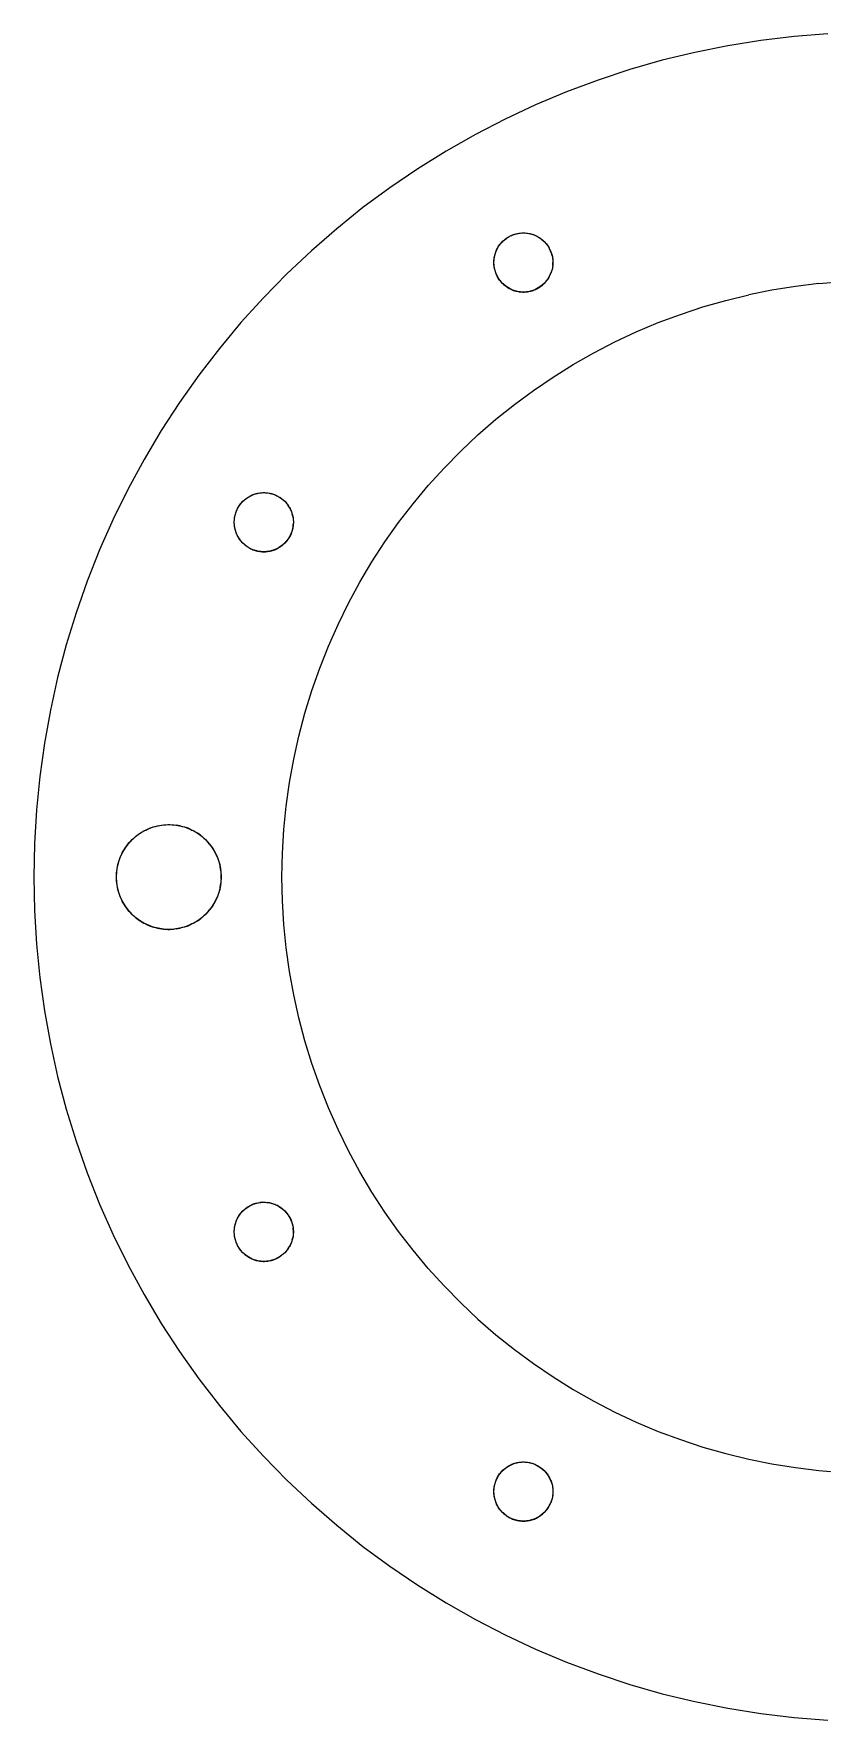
# Model space of a CAD drawing. Header units: millimetres. Extents: x -65 to 200, y -225 to 50.
# Drawn here: x -50 to -3.3, y -49.9 to 49.9 of the extents above; entities that cross this region are included whole.
import ezdxf

# ---------------------------------------------------------------- set-up
doc = ezdxf.new("R2010")
doc.units = ezdxf.units.MM
doc.layers.add('TOP_XY', color=7, linetype='Continuous')

msp = doc.modelspace()

# ---------------------------------------------------------------- linework, layer by layer
for centre, radius in [((-21, 36.373), 1.75), ((-36.373, 21), 1.75), ((-42, 0), 3.1), ((-36.373, -21), 1.75), ((-21, -36.373), 1.75)]:
    msp.add_circle(centre, radius)
at = {"layer": 'TOP_XY'}
for p, q in [((-2.981, 49.911), (-4.963, 49.753)), ((-8.9, 49.202), (-10.849, 48.809)), ((-6.937, 49.516), (-8.9, 49.202)), ((-4.963, 49.753), (-6.937, 49.516)), ((-12.781, 48.339), (-14.693, 47.793)), ((-10.849, 48.809), (-12.781, 48.339)), ((-16.581, 47.171), (-18.443, 46.474)), ((-14.693, 47.793), (-16.581, 47.171)), ((-18.443, 46.474), (-20.276, 45.704)), ((-20.276, 45.704), (-22.077, 44.862)), ((-23.843, 43.949), (-25.572, 42.966)), ((-22.077, 44.862), (-23.843, 43.949)), ((-25.572, 42.966), (-27.26, 41.915)), ((-27.26, 41.915), (-28.905, 40.799)), ((-28.905, 40.799), (-30.504, 39.617)), ((-30.504, 39.617), (-32.055, 38.373)), ((-32.055, 38.373), (-33.555, 37.068)), ((-21.835, 37.911), (-21.773, 37.943)), ((-21.773, 37.943), (-21.71, 37.973)), ((-21.71, 37.973), (-21.646, 38)), ((-21.646, 38), (-21.58, 38.024)), ((-21.58, 38.024), (-21.514, 38.046)), ((-21.514, 38.046), (-21.447, 38.065)), ((-21.447, 38.065), (-21.38, 38.081)), ((-21.38, 38.081), (-21.311, 38.095)), ((-21.311, 38.095), (-21.243, 38.106)), ((-21.243, 38.106), (-21.174, 38.114)), ((-21.174, 38.114), (-21.104, 38.12)), ((-21.104, 38.12), (-21.035, 38.123)), ((-21.035, 38.123), (-20.965, 38.123)), ((-20.965, 38.123), (-20.896, 38.12)), ((-20.896, 38.12), (-20.826, 38.114)), ((-20.826, 38.114), (-20.757, 38.106)), ((-20.757, 38.106), (-20.689, 38.095)), ((-20.689, 38.095), (-20.62, 38.081)), ((-20.62, 38.081), (-20.553, 38.065)), ((-20.553, 38.065), (-20.486, 38.046)), ((-20.486, 38.046), (-20.42, 38.024)), ((-20.42, 38.024), (-20.354, 38)), ((-20.354, 38), (-20.29, 37.973)), ((-20.29, 37.973), (-20.227, 37.943)), ((-20.227, 37.943), (-20.165, 37.911)), ((-33.555, 37.068), (-35.002, 35.705)), ((-22.662, 36.92), (-22.639, 36.986)), ((-22.639, 36.986), (-22.613, 37.051)), ((-22.613, 37.051), (-22.585, 37.114)), ((-22.585, 37.114), (-22.554, 37.177)), ((-22.554, 37.177), (-22.521, 37.238)), ((-22.521, 37.238), (-22.486, 37.298)), ((-22.486, 37.298), (-22.448, 37.356)), ((-22.448, 37.356), (-22.408, 37.413)), ((-22.408, 37.413), (-22.365, 37.468)), ((-22.365, 37.468), (-22.32, 37.521)), ((-22.32, 37.521), (-22.274, 37.573)), ((-22.274, 37.573), (-22.225, 37.623)), ((-22.225, 37.623), (-22.174, 37.67)), ((-22.174, 37.67), (-22.122, 37.716)), ((-22.122, 37.716), (-22.068, 37.76)), ((-22.068, 37.76), (-22.012, 37.801)), ((-22.012, 37.801), (-21.954, 37.84)), ((-21.954, 37.84), (-21.895, 37.877)), ((-21.895, 37.877), (-21.835, 37.911)), ((-20.165, 37.911), (-20.105, 37.877)), ((-20.105, 37.877), (-20.046, 37.84)), ((-20.046, 37.84), (-19.988, 37.801)), ((-19.988, 37.801), (-19.932, 37.76)), ((-19.932, 37.76), (-19.878, 37.716)), ((-19.878, 37.716), (-19.826, 37.67)), ((-19.826, 37.67), (-19.775, 37.623)), ((-19.775, 37.623), (-19.726, 37.573)), ((-19.726, 37.573), (-19.68, 37.521)), ((-19.68, 37.521), (-19.635, 37.468)), ((-19.635, 37.468), (-19.592, 37.413)), ((-19.592, 37.413), (-19.552, 37.356)), ((-19.552, 37.356), (-19.514, 37.298)), ((-19.514, 37.298), (-19.479, 37.238)), ((-19.446, 37.177), (-19.479, 37.238)), ((-19.415, 37.114), (-19.446, 37.177)), ((-19.387, 37.051), (-19.415, 37.114)), ((-19.361, 36.986), (-19.387, 37.051)), ((-19.338, 36.92), (-19.361, 36.986)), ((-22.75, 36.373), (-22.749, 36.443)), ((-22.749, 36.303), (-22.75, 36.373)), ((-22.749, 36.443), (-22.744, 36.512)), ((-22.744, 36.234), (-22.749, 36.303)), ((-22.744, 36.512), (-22.738, 36.581)), ((-22.738, 36.165), (-22.744, 36.234)), ((-22.738, 36.581), (-22.728, 36.65)), ((-22.728, 36.096), (-22.738, 36.165)), ((-22.728, 36.65), (-22.716, 36.719)), ((-22.716, 36.027), (-22.728, 36.096)), ((-22.716, 36.719), (-22.7, 36.787)), ((-22.7, 35.959), (-22.716, 36.027)), ((-22.7, 36.787), (-22.683, 36.854)), ((-22.683, 35.892), (-22.7, 35.959)), ((-22.683, 36.854), (-22.662, 36.92)), ((-19.338, 36.92), (-19.317, 36.854)), ((-19.3, 36.787), (-19.317, 36.854)), ((-19.3, 35.959), (-19.317, 35.892)), ((-19.284, 36.719), (-19.3, 36.787)), ((-19.284, 36.027), (-19.3, 35.959)), ((-19.284, 36.719), (-19.272, 36.65)), ((-19.272, 36.096), (-19.284, 36.027)), ((-19.272, 36.65), (-19.262, 36.581)), ((-19.262, 36.165), (-19.272, 36.096)), ((-19.262, 36.581), (-19.256, 36.512)), ((-19.256, 36.234), (-19.262, 36.165)), ((-19.256, 36.512), (-19.251, 36.443)), ((-19.256, 36.234), (-19.251, 36.303)), ((-19.251, 36.443), (-19.25, 36.373)), ((-19.251, 36.303), (-19.25, 36.373)), ((-35.002, 35.705), (-36.394, 34.285)), ((-22.662, 35.826), (-22.683, 35.892)), ((-22.639, 35.76), (-22.662, 35.826)), ((-22.613, 35.695), (-22.639, 35.76)), ((-22.585, 35.632), (-22.613, 35.695)), ((-22.554, 35.569), (-22.585, 35.632)), ((-22.521, 35.508), (-22.554, 35.569)), ((-22.486, 35.448), (-22.521, 35.508)), ((-22.448, 35.39), (-22.486, 35.448)), ((-22.408, 35.333), (-22.448, 35.39)), ((-22.365, 35.278), (-22.408, 35.333)), ((-22.32, 35.225), (-22.365, 35.278)), ((-22.274, 35.173), (-22.32, 35.225)), ((-22.274, 35.173), (-22.225, 35.123)), ((-22.225, 35.123), (-22.174, 35.076)), ((-22.174, 35.076), (-22.122, 35.03)), ((-22.122, 35.03), (-22.068, 34.986)), ((-22.068, 34.986), (-22.012, 34.945)), ((-22.012, 34.945), (-21.954, 34.906)), ((-20.046, 34.906), (-19.988, 34.945)), ((-19.988, 34.945), (-19.932, 34.986)), ((-19.932, 34.986), (-19.878, 35.03)), ((-19.878, 35.03), (-19.826, 35.076)), ((-19.826, 35.076), (-19.775, 35.123)), ((-19.775, 35.123), (-19.726, 35.173)), ((-19.726, 35.173), (-19.68, 35.225)), ((-19.68, 35.225), (-19.635, 35.278)), ((-19.635, 35.278), (-19.592, 35.333)), ((-19.592, 35.333), (-19.552, 35.39)), ((-19.514, 35.448), (-19.552, 35.39)), ((-19.514, 35.448), (-19.479, 35.508)), ((-19.479, 35.508), (-19.446, 35.569)), ((-19.446, 35.569), (-19.415, 35.632)), ((-19.415, 35.632), (-19.387, 35.695)), ((-19.387, 35.695), (-19.361, 35.76)), ((-19.361, 35.76), (-19.338, 35.826)), ((-19.338, 35.826), (-19.317, 35.892)), ((-4.897, 34.959), (-6.283, 34.736)), ((-3.504, 35.126), (-4.897, 34.959)), ((-3.504, 35.126), (-2.104, 35.237)), ((-36.394, 34.285), (-37.728, 32.811)), ((-21.954, 34.906), (-21.895, 34.869)), ((-21.895, 34.869), (-21.835, 34.835)), ((-21.835, 34.835), (-21.773, 34.803)), ((-21.773, 34.803), (-21.71, 34.773)), ((-21.71, 34.773), (-21.646, 34.746)), ((-21.646, 34.746), (-21.58, 34.722)), ((-21.58, 34.722), (-21.514, 34.7)), ((-21.514, 34.7), (-21.447, 34.681)), ((-21.447, 34.681), (-21.38, 34.665)), ((-21.38, 34.665), (-21.311, 34.651)), ((-21.311, 34.651), (-21.243, 34.64)), ((-21.243, 34.64), (-21.174, 34.632)), ((-21.174, 34.632), (-21.104, 34.626)), ((-21.104, 34.626), (-21.035, 34.623)), ((-21.035, 34.623), (-20.965, 34.623)), ((-20.965, 34.623), (-20.896, 34.626)), ((-20.896, 34.626), (-20.826, 34.632)), ((-20.826, 34.632), (-20.757, 34.64)), ((-20.757, 34.64), (-20.689, 34.651)), ((-20.689, 34.651), (-20.62, 34.665)), ((-20.62, 34.665), (-20.553, 34.681)), ((-20.553, 34.681), (-20.486, 34.7)), ((-20.486, 34.7), (-20.42, 34.722)), ((-20.42, 34.722), (-20.354, 34.746)), ((-20.354, 34.746), (-20.29, 34.773)), ((-20.29, 34.773), (-20.227, 34.803)), ((-20.227, 34.803), (-20.165, 34.835)), ((-20.165, 34.835), (-20.105, 34.869)), ((-20.105, 34.869), (-20.046, 34.906)), ((-10.373, 33.742), (-9.023, 34.127)), ((-9.023, 34.127), (-7.659, 34.459)), ((-6.283, 34.736), (-7.659, 34.459)), ((-13.021, 32.811), (-11.706, 33.302)), ((-11.706, 33.302), (-10.373, 33.742)), ((-37.728, 32.811), (-39.003, 31.285)), ((-15.587, 31.673), (-14.315, 32.267)), ((-14.315, 32.267), (-13.021, 32.811)), ((-39.003, 31.285), (-40.216, 29.71)), ((-18.054, 30.334), (-16.833, 31.028)), ((-16.833, 31.028), (-15.587, 31.673)), ((-19.245, 29.592), (-18.054, 30.334)), ((-40.216, 29.71), (-41.365, 28.088)), ((-20.407, 28.804), (-19.245, 29.592)), ((-41.365, 28.088), (-42.449, 26.421)), ((-22.631, 27.091), (-21.536, 27.97)), ((-21.536, 27.97), (-20.407, 28.804)), ((-23.69, 26.17), (-22.631, 27.091)), ((-42.449, 26.421), (-43.466, 24.712)), ((-24.711, 25.208), (-23.69, 26.17)), ((-25.694, 24.205), (-24.711, 25.208)), ((-43.466, 24.712), (-44.414, 22.965)), ((-26.636, 23.165), (-25.694, 24.205)), ((-44.414, 22.965), (-45.292, 21.181)), ((-27.536, 22.087), (-26.636, 23.165)), ((-37.859, 21.925), (-37.821, 21.983)), ((-37.821, 21.983), (-37.781, 22.04)), ((-37.781, 22.04), (-37.738, 22.095)), ((-37.738, 22.095), (-37.694, 22.148)), ((-37.694, 22.148), (-37.647, 22.2)), ((-37.647, 22.2), (-37.598, 22.25)), ((-37.598, 22.25), (-37.547, 22.297)), ((-37.547, 22.297), (-37.495, 22.343)), ((-37.495, 22.343), (-37.441, 22.387)), ((-37.441, 22.387), (-37.385, 22.428)), ((-37.385, 22.428), (-37.327, 22.467)), ((-37.327, 22.467), (-37.268, 22.504)), ((-37.268, 22.504), (-37.208, 22.538)), ((-37.208, 22.538), (-37.146, 22.57)), ((-37.146, 22.57), (-37.083, 22.6)), ((-37.083, 22.6), (-37.019, 22.627)), ((-37.019, 22.627), (-36.953, 22.651)), ((-36.953, 22.651), (-36.887, 22.673)), ((-36.887, 22.673), (-36.82, 22.692)), ((-36.82, 22.692), (-36.753, 22.708)), ((-36.753, 22.708), (-36.685, 22.722)), ((-36.685, 22.722), (-36.616, 22.733)), ((-36.616, 22.733), (-36.547, 22.741)), ((-36.547, 22.741), (-36.477, 22.747)), ((-36.477, 22.747), (-36.408, 22.75)), ((-36.408, 22.75), (-36.338, 22.75)), ((-36.338, 22.75), (-36.269, 22.747)), ((-36.269, 22.747), (-36.199, 22.741)), ((-36.199, 22.741), (-36.13, 22.733)), ((-36.13, 22.733), (-36.062, 22.722)), ((-36.062, 22.722), (-35.993, 22.708)), ((-35.993, 22.708), (-35.926, 22.692)), ((-35.926, 22.692), (-35.859, 22.673)), ((-35.859, 22.673), (-35.793, 22.651)), ((-35.793, 22.651), (-35.728, 22.627)), ((-35.728, 22.627), (-35.663, 22.6)), ((-35.663, 22.6), (-35.6, 22.57)), ((-35.6, 22.57), (-35.539, 22.538)), ((-35.539, 22.538), (-35.478, 22.504)), ((-35.478, 22.504), (-35.419, 22.467)), ((-35.361, 22.428), (-35.419, 22.467)), ((-35.361, 22.428), (-35.305, 22.387)), ((-35.305, 22.387), (-35.251, 22.343)), ((-35.251, 22.343), (-35.199, 22.297)), ((-35.148, 22.25), (-35.199, 22.297)), ((-35.099, 22.2), (-35.148, 22.25)), ((-35.099, 22.2), (-35.053, 22.148)), ((-35.053, 22.148), (-35.008, 22.095)), ((-35.008, 22.095), (-34.966, 22.04)), ((-34.966, 22.04), (-34.925, 21.983)), ((-34.887, 21.925), (-34.925, 21.983)), ((-28.392, 20.975), (-27.536, 22.087)), ((-45.292, 21.181), (-46.098, 19.364)), ((-38.123, 21), (-38.122, 21.07)), ((-38.122, 20.93), (-38.123, 21)), ((-38.122, 21.07), (-38.118, 21.139)), ((-38.118, 21.139), (-38.111, 21.208)), ((-38.111, 21.208), (-38.101, 21.277)), ((-38.101, 21.277), (-38.089, 21.346)), ((-38.089, 21.346), (-38.073, 21.414)), ((-38.073, 21.414), (-38.056, 21.481)), ((-38.056, 21.481), (-38.035, 21.547)), ((-38.035, 21.547), (-38.012, 21.613)), ((-38.012, 21.613), (-37.987, 21.678)), ((-37.987, 21.678), (-37.958, 21.741)), ((-37.958, 21.741), (-37.928, 21.804)), ((-37.928, 21.804), (-37.894, 21.865)), ((-37.894, 21.865), (-37.859, 21.925)), ((-34.852, 21.865), (-34.887, 21.925)), ((-34.852, 21.865), (-34.819, 21.804)), ((-34.819, 21.804), (-34.788, 21.741)), ((-34.788, 21.741), (-34.76, 21.678)), ((-34.76, 21.678), (-34.734, 21.613)), ((-34.734, 21.613), (-34.711, 21.547)), ((-34.711, 21.547), (-34.69, 21.481)), ((-34.673, 21.414), (-34.69, 21.481)), ((-34.658, 21.346), (-34.673, 21.414)), ((-34.658, 21.346), (-34.645, 21.277)), ((-34.645, 21.277), (-34.636, 21.208)), ((-34.636, 21.208), (-34.629, 21.139)), ((-34.629, 21.139), (-34.624, 21.07)), ((-34.624, 21.07), (-34.623, 21)), ((-34.623, 21), (-34.624, 20.93)), ((-29.204, 19.83), (-28.392, 20.975)), ((-38.118, 20.861), (-38.122, 20.93)), ((-38.111, 20.792), (-38.118, 20.861)), ((-38.101, 20.723), (-38.111, 20.792)), ((-38.089, 20.654), (-38.101, 20.723)), ((-38.073, 20.586), (-38.089, 20.654)), ((-38.056, 20.519), (-38.073, 20.586)), ((-38.035, 20.453), (-38.056, 20.519)), ((-38.012, 20.387), (-38.035, 20.453)), ((-37.987, 20.322), (-38.012, 20.387)), ((-37.958, 20.259), (-37.987, 20.322)), ((-37.928, 20.196), (-37.958, 20.259)), ((-37.894, 20.135), (-37.928, 20.196)), ((-37.859, 20.075), (-37.894, 20.135)), ((-37.821, 20.017), (-37.859, 20.075)), ((-37.781, 19.96), (-37.821, 20.017)), ((-34.925, 20.017), (-34.966, 19.96)), ((-34.887, 20.075), (-34.925, 20.017)), ((-34.852, 20.135), (-34.887, 20.075)), ((-34.819, 20.196), (-34.852, 20.135)), ((-34.788, 20.259), (-34.819, 20.196)), ((-34.788, 20.259), (-34.76, 20.322)), ((-34.76, 20.322), (-34.734, 20.387)), ((-34.711, 20.453), (-34.734, 20.387)), ((-34.69, 20.519), (-34.711, 20.453)), ((-34.673, 20.586), (-34.69, 20.519)), ((-34.658, 20.654), (-34.673, 20.586)), ((-34.658, 20.654), (-34.645, 20.723)), ((-34.645, 20.723), (-34.636, 20.792)), ((-34.636, 20.792), (-34.629, 20.861)), ((-34.629, 20.861), (-34.624, 20.93)), ((-46.098, 19.364), (-46.832, 17.516)), ((-37.738, 19.905), (-37.781, 19.96)), ((-37.694, 19.852), (-37.738, 19.905)), ((-37.647, 19.8), (-37.694, 19.852)), ((-37.647, 19.8), (-37.598, 19.75)), ((-37.598, 19.75), (-37.547, 19.703)), ((-37.547, 19.703), (-37.495, 19.657)), ((-37.495, 19.657), (-37.441, 19.613)), ((-37.441, 19.613), (-37.385, 19.572)), ((-37.385, 19.572), (-37.327, 19.533)), ((-37.327, 19.533), (-37.268, 19.496)), ((-37.268, 19.496), (-37.208, 19.462)), ((-37.208, 19.462), (-37.146, 19.43)), ((-37.146, 19.43), (-37.083, 19.4)), ((-37.083, 19.4), (-37.019, 19.373)), ((-37.019, 19.373), (-36.953, 19.349)), ((-36.953, 19.349), (-36.887, 19.327)), ((-36.887, 19.327), (-36.82, 19.308)), ((-36.82, 19.308), (-36.753, 19.292)), ((-36.753, 19.292), (-36.685, 19.278)), ((-36.685, 19.278), (-36.616, 19.267)), ((-36.616, 19.267), (-36.547, 19.259)), ((-36.547, 19.259), (-36.477, 19.253)), ((-36.477, 19.253), (-36.408, 19.25)), ((-36.408, 19.25), (-36.338, 19.25)), ((-36.338, 19.25), (-36.269, 19.253)), ((-36.269, 19.253), (-36.199, 19.259)), ((-36.199, 19.259), (-36.13, 19.267)), ((-36.13, 19.267), (-36.062, 19.278)), ((-36.062, 19.278), (-35.993, 19.292)), ((-35.993, 19.292), (-35.926, 19.308)), ((-35.926, 19.308), (-35.859, 19.327)), ((-35.859, 19.327), (-35.793, 19.349)), ((-35.793, 19.349), (-35.728, 19.373)), ((-35.728, 19.373), (-35.663, 19.4)), ((-35.663, 19.4), (-35.6, 19.43)), ((-35.6, 19.43), (-35.539, 19.462)), ((-35.539, 19.462), (-35.478, 19.496)), ((-35.419, 19.533), (-35.478, 19.496)), ((-35.361, 19.572), (-35.419, 19.533)), ((-35.305, 19.613), (-35.361, 19.572)), ((-35.251, 19.657), (-35.305, 19.613)), ((-35.199, 19.703), (-35.251, 19.657)), ((-35.148, 19.75), (-35.199, 19.703)), ((-35.148, 19.75), (-35.099, 19.8)), ((-35.099, 19.8), (-35.053, 19.852)), ((-35.008, 19.905), (-35.053, 19.852)), ((-34.966, 19.96), (-35.008, 19.905)), ((-29.969, 18.653), (-29.204, 19.83)), ((-30.687, 17.447), (-29.969, 18.653)), ((-46.832, 17.516), (-47.491, 15.64)), ((-31.356, 16.213), (-30.687, 17.447)), ((-31.976, 14.954), (-31.356, 16.213)), ((-47.491, 15.64), (-48.075, 13.739)), ((-32.545, 13.671), (-31.976, 14.954)), ((-48.075, 13.739), (-48.583, 11.817)), ((-33.063, 12.366), (-32.545, 13.671)), ((-33.529, 11.042), (-33.063, 12.366)), ((-48.583, 11.817), (-49.015, 9.876)), ((-33.941, 9.7), (-33.529, 11.042)), ((-49.015, 9.876), (-49.369, 7.92)), ((-34.3, 8.343), (-33.941, 9.7)), ((-34.604, 6.973), (-34.3, 8.343)), ((-49.369, 7.92), (-49.645, 5.951)), ((-34.854, 5.591), (-34.604, 6.973)), ((-49.645, 5.951), (-49.842, 3.973)), ((-35.049, 4.201), (-34.854, 5.591)), ((-35.188, 2.805), (-35.049, 4.201)), ((-49.842, 3.973), (-49.96, 1.988)), ((-42.911, 2.963), (-42.792, 2.997)), ((-42.792, 2.997), (-42.673, 3.026)), ((-42.673, 3.026), (-42.552, 3.05)), ((-42.552, 3.05), (-42.43, 3.07)), ((-42.43, 3.07), (-42.308, 3.085)), ((-42.308, 3.085), (-42.185, 3.094)), ((-42.185, 3.094), (-42.062, 3.099)), ((-42.062, 3.099), (-41.938, 3.099)), ((-41.938, 3.099), (-41.815, 3.094)), ((-41.815, 3.094), (-41.692, 3.085)), ((-41.692, 3.085), (-41.57, 3.07)), ((-41.448, 3.05), (-41.57, 3.07)), ((-41.327, 3.026), (-41.448, 3.05)), ((-41.327, 3.026), (-41.208, 2.997)), ((-41.208, 2.997), (-41.089, 2.963)), ((-44.418, 1.94), (-44.339, 2.034)), ((-44.339, 2.034), (-44.256, 2.126)), ((-44.256, 2.126), (-44.17, 2.214)), ((-44.17, 2.214), (-44.08, 2.298)), ((-44.08, 2.298), (-43.987, 2.379)), ((-43.987, 2.379), (-43.891, 2.456)), ((-43.891, 2.456), (-43.792, 2.53)), ((-43.792, 2.53), (-43.69, 2.599)), ((-43.69, 2.599), (-43.585, 2.664)), ((-43.585, 2.664), (-43.478, 2.725)), ((-43.478, 2.725), (-43.369, 2.781)), ((-43.369, 2.781), (-43.257, 2.834)), ((-43.257, 2.834), (-43.143, 2.881)), ((-43.143, 2.881), (-43.028, 2.925)), ((-43.028, 2.925), (-42.911, 2.963)), ((-41.089, 2.963), (-40.972, 2.925)), ((-40.857, 2.881), (-40.972, 2.925)), ((-40.743, 2.834), (-40.857, 2.881)), ((-40.743, 2.834), (-40.631, 2.781)), ((-40.631, 2.781), (-40.522, 2.725)), ((-40.522, 2.725), (-40.415, 2.664)), ((-40.415, 2.664), (-40.31, 2.599)), ((-40.208, 2.53), (-40.31, 2.599)), ((-40.109, 2.456), (-40.208, 2.53)), ((-40.109, 2.456), (-40.013, 2.379)), ((-40.013, 2.379), (-39.92, 2.298)), ((-39.92, 2.298), (-39.83, 2.214)), ((-39.83, 2.214), (-39.744, 2.126)), ((-39.661, 2.034), (-39.744, 2.126)), ((-39.582, 1.94), (-39.661, 2.034)), ((-35.272, 1.403), (-35.188, 2.805)), ((-49.96, 1.988), (-50, 0)), ((-44.944, 0.97), (-44.904, 1.086)), ((-44.904, 1.086), (-44.858, 1.201)), ((-44.858, 1.201), (-44.808, 1.313)), ((-44.808, 1.313), (-44.754, 1.424)), ((-44.754, 1.424), (-44.695, 1.532)), ((-44.695, 1.532), (-44.632, 1.638)), ((-44.632, 1.638), (-44.565, 1.741)), ((-44.565, 1.741), (-44.493, 1.842)), ((-44.493, 1.842), (-44.418, 1.94)), ((-39.582, 1.94), (-39.507, 1.842)), ((-39.507, 1.842), (-39.435, 1.741)), ((-39.435, 1.741), (-39.368, 1.638)), ((-39.368, 1.638), (-39.305, 1.532)), ((-39.305, 1.532), (-39.246, 1.424)), ((-39.192, 1.313), (-39.246, 1.424)), ((-39.142, 1.201), (-39.192, 1.313)), ((-39.142, 1.201), (-39.096, 1.086)), ((-39.096, 1.086), (-39.056, 0.97)), ((-35.3, 0), (-35.272, 1.403)), ((-45.1, 0), (-45.098, 0.123)), ((-45.098, -0.123), (-45.1, 0)), ((-45.098, 0.123), (-45.09, 0.246)), ((-45.09, 0.246), (-45.078, 0.369)), ((-45.078, 0.369), (-45.061, 0.491)), ((-45.061, 0.491), (-45.039, 0.612)), ((-45.039, 0.612), (-45.012, 0.733)), ((-45.012, 0.733), (-44.981, 0.852)), ((-44.981, 0.852), (-44.944, 0.97)), ((-39.056, 0.97), (-39.019, 0.852)), ((-39.019, 0.852), (-38.988, 0.733)), ((-38.988, 0.733), (-38.961, 0.612)), ((-38.939, 0.491), (-38.961, 0.612)), ((-38.922, 0.369), (-38.939, 0.491)), ((-38.922, 0.369), (-38.91, 0.246)), ((-38.91, 0.246), (-38.902, 0.123)), ((-38.9, 0), (-38.902, 0.123)), ((-38.902, -0.123), (-38.9, 0)), ((-50, 0), (-49.96, -1.988)), ((-45.09, -0.246), (-45.098, -0.123)), ((-45.078, -0.369), (-45.09, -0.246)), ((-45.061, -0.491), (-45.078, -0.369)), ((-45.039, -0.612), (-45.061, -0.491)), ((-45.012, -0.733), (-45.039, -0.612)), ((-44.981, -0.852), (-45.012, -0.733)), ((-44.944, -0.97), (-44.981, -0.852)), ((-44.904, -1.086), (-44.944, -0.97)), ((-39.056, -0.97), (-39.096, -1.086)), ((-39.019, -0.852), (-39.056, -0.97)), ((-38.988, -0.733), (-39.019, -0.852)), ((-38.961, -0.612), (-38.988, -0.733)), ((-38.961, -0.612), (-38.939, -0.491)), ((-38.939, -0.491), (-38.922, -0.369)), ((-38.91, -0.246), (-38.922, -0.369)), ((-38.902, -0.123), (-38.91, -0.246)), ((-35.272, -1.403), (-35.3, 0)), ((-49.96, -1.988), (-49.842, -3.973)), ((-44.858, -1.201), (-44.904, -1.086)), ((-44.808, -1.313), (-44.858, -1.201)), ((-44.754, -1.424), (-44.808, -1.313)), ((-44.695, -1.532), (-44.754, -1.424)), ((-44.632, -1.638), (-44.695, -1.532)), ((-44.565, -1.741), (-44.632, -1.638)), ((-44.493, -1.842), (-44.565, -1.741)), ((-44.418, -1.94), (-44.493, -1.842)), ((-44.339, -2.034), (-44.418, -1.94)), ((-39.661, -2.034), (-39.582, -1.94)), ((-39.507, -1.842), (-39.582, -1.94)), ((-39.435, -1.741), (-39.507, -1.842)), ((-39.368, -1.638), (-39.435, -1.741)), ((-39.305, -1.532), (-39.368, -1.638)), ((-39.246, -1.424), (-39.305, -1.532)), ((-39.246, -1.424), (-39.192, -1.313)), ((-39.192, -1.313), (-39.142, -1.201)), ((-39.096, -1.086), (-39.142, -1.201)), ((-35.188, -2.805), (-35.272, -1.403)), ((-44.256, -2.126), (-44.339, -2.034)), ((-44.17, -2.214), (-44.256, -2.126)), ((-44.17, -2.214), (-44.08, -2.298)), ((-44.08, -2.298), (-43.987, -2.379)), ((-43.987, -2.379), (-43.891, -2.456)), ((-43.891, -2.456), (-43.792, -2.53)), ((-43.792, -2.53), (-43.69, -2.599)), ((-43.69, -2.599), (-43.585, -2.664)), ((-43.585, -2.664), (-43.478, -2.725)), ((-43.478, -2.725), (-43.369, -2.781)), ((-43.369, -2.781), (-43.257, -2.834)), ((-43.257, -2.834), (-43.143, -2.881)), ((-43.143, -2.881), (-43.028, -2.925)), ((-43.028, -2.925), (-42.911, -2.963)), ((-42.911, -2.963), (-42.792, -2.997)), ((-41.089, -2.963), (-41.208, -2.997)), ((-40.972, -2.925), (-41.089, -2.963)), ((-40.972, -2.925), (-40.857, -2.881)), ((-40.857, -2.881), (-40.743, -2.834)), ((-40.631, -2.781), (-40.743, -2.834)), ((-40.522, -2.725), (-40.631, -2.781)), ((-40.415, -2.664), (-40.522, -2.725)), ((-40.31, -2.599), (-40.415, -2.664)), ((-40.31, -2.599), (-40.208, -2.53)), ((-40.208, -2.53), (-40.109, -2.456)), ((-40.013, -2.379), (-40.109, -2.456)), ((-39.92, -2.298), (-40.013, -2.379)), ((-39.83, -2.214), (-39.92, -2.298)), ((-39.744, -2.126), (-39.83, -2.214)), ((-39.744, -2.126), (-39.661, -2.034)), ((-35.049, -4.201), (-35.188, -2.805)), ((-49.842, -3.973), (-49.645, -5.951)), ((-42.792, -2.997), (-42.673, -3.026)), ((-42.673, -3.026), (-42.552, -3.05)), ((-42.552, -3.05), (-42.43, -3.07)), ((-42.43, -3.07), (-42.308, -3.085)), ((-42.308, -3.085), (-42.185, -3.094)), ((-42.185, -3.094), (-42.062, -3.099)), ((-42.062, -3.099), (-41.938, -3.099)), ((-41.938, -3.099), (-41.815, -3.094)), ((-41.815, -3.094), (-41.692, -3.085)), ((-41.57, -3.07), (-41.692, -3.085)), ((-41.57, -3.07), (-41.448, -3.05)), ((-41.448, -3.05), (-41.327, -3.026)), ((-41.208, -2.997), (-41.327, -3.026)), ((-34.854, -5.591), (-35.049, -4.201)), ((-49.645, -5.951), (-49.369, -7.92)), ((-34.604, -6.973), (-34.854, -5.591)), ((-34.3, -8.343), (-34.604, -6.973)), ((-49.369, -7.92), (-49.015, -9.876)), ((-33.941, -9.7), (-34.3, -8.343)), ((-49.015, -9.876), (-48.583, -11.817)), ((-33.529, -11.042), (-33.941, -9.7)), ((-48.583, -11.817), (-48.075, -13.739)), ((-33.063, -12.366), (-33.529, -11.042)), ((-32.545, -13.671), (-33.063, -12.366)), ((-48.075, -13.739), (-47.491, -15.64)), ((-31.976, -14.954), (-32.545, -13.671)), ((-31.356, -16.213), (-31.976, -14.954)), ((-47.491, -15.64), (-46.832, -17.516)), ((-30.687, -17.447), (-31.356, -16.213)), ((-46.832, -17.516), (-46.098, -19.364)), ((-29.969, -18.653), (-30.687, -17.447)), ((-29.204, -19.83), (-29.969, -18.653)), ((-46.098, -19.364), (-45.292, -21.181)), ((-37.821, -20.017), (-37.781, -19.96)), ((-37.781, -19.96), (-37.738, -19.905)), ((-37.738, -19.905), (-37.694, -19.852)), ((-37.694, -19.852), (-37.647, -19.8)), ((-37.647, -19.8), (-37.598, -19.75)), ((-37.598, -19.75), (-37.547, -19.703)), ((-37.547, -19.703), (-37.495, -19.657)), ((-37.495, -19.657), (-37.441, -19.613)), ((-37.441, -19.613), (-37.385, -19.572)), ((-37.385, -19.572), (-37.327, -19.533)), ((-37.327, -19.533), (-37.268, -19.496)), ((-37.268, -19.496), (-37.208, -19.462)), ((-37.208, -19.462), (-37.146, -19.43)), ((-37.146, -19.43), (-37.083, -19.4)), ((-37.083, -19.4), (-37.019, -19.373)), ((-36.953, -19.349), (-37.019, -19.373)), ((-36.887, -19.327), (-36.953, -19.349)), ((-36.887, -19.327), (-36.82, -19.308)), ((-36.82, -19.308), (-36.753, -19.292)), ((-36.753, -19.292), (-36.685, -19.278)), ((-36.685, -19.278), (-36.616, -19.267)), ((-36.547, -19.259), (-36.616, -19.267)), ((-36.477, -19.253), (-36.547, -19.259)), ((-36.477, -19.253), (-36.408, -19.25)), ((-36.408, -19.25), (-36.338, -19.25)), ((-36.338, -19.25), (-36.269, -19.253)), ((-36.269, -19.253), (-36.199, -19.259)), ((-36.199, -19.259), (-36.13, -19.267)), ((-36.062, -19.278), (-36.13, -19.267)), ((-35.993, -19.292), (-36.062, -19.278)), ((-35.993, -19.292), (-35.926, -19.308)), ((-35.926, -19.308), (-35.859, -19.327)), ((-35.859, -19.327), (-35.793, -19.349)), ((-35.793, -19.349), (-35.728, -19.373)), ((-35.728, -19.373), (-35.663, -19.4)), ((-35.663, -19.4), (-35.6, -19.43)), ((-35.539, -19.462), (-35.6, -19.43)), ((-35.478, -19.496), (-35.539, -19.462)), ((-35.478, -19.496), (-35.419, -19.533)), ((-35.419, -19.533), (-35.361, -19.572)), ((-35.361, -19.572), (-35.305, -19.613)), ((-35.305, -19.613), (-35.251, -19.657)), ((-35.251, -19.657), (-35.199, -19.703)), ((-35.199, -19.703), (-35.148, -19.75)), ((-35.099, -19.8), (-35.148, -19.75)), ((-35.053, -19.852), (-35.099, -19.8)), ((-35.053, -19.852), (-35.008, -19.905)), ((-35.008, -19.905), (-34.966, -19.96)), ((-34.966, -19.96), (-34.925, -20.017)), ((-28.392, -20.975), (-29.204, -19.83)), ((-38.123, -21), (-38.122, -20.93)), ((-38.122, -20.93), (-38.118, -20.861)), ((-38.118, -20.861), (-38.111, -20.792)), ((-38.111, -20.792), (-38.101, -20.723)), ((-38.101, -20.723), (-38.089, -20.654)), ((-38.089, -20.654), (-38.073, -20.586)), ((-38.073, -20.586), (-38.056, -20.519)), ((-38.056, -20.519), (-38.035, -20.453)), ((-38.035, -20.453), (-38.012, -20.387)), ((-38.012, -20.387), (-37.987, -20.322)), ((-37.987, -20.322), (-37.958, -20.259)), ((-37.958, -20.259), (-37.928, -20.196)), ((-37.928, -20.196), (-37.894, -20.135)), ((-37.894, -20.135), (-37.859, -20.075)), ((-37.859, -20.075), (-37.821, -20.017)), ((-34.925, -20.017), (-34.887, -20.075)), ((-34.887, -20.075), (-34.852, -20.135)), ((-34.852, -20.135), (-34.819, -20.196)), ((-34.819, -20.196), (-34.788, -20.259)), ((-34.76, -20.322), (-34.788, -20.259)), ((-34.734, -20.387), (-34.76, -20.322)), ((-34.734, -20.387), (-34.711, -20.453)), ((-34.711, -20.453), (-34.69, -20.519)), ((-34.69, -20.519), (-34.673, -20.586)), ((-34.673, -20.586), (-34.658, -20.654)), ((-34.658, -20.654), (-34.645, -20.723)), ((-34.645, -20.723), (-34.636, -20.792)), ((-34.629, -20.861), (-34.636, -20.792)), ((-34.624, -20.93), (-34.629, -20.861)), ((-34.623, -21), (-34.624, -20.93)), ((-45.292, -21.181), (-44.414, -22.965)), ((-38.122, -21.07), (-38.123, -21)), ((-38.118, -21.139), (-38.122, -21.07)), ((-38.111, -21.208), (-38.118, -21.139)), ((-38.101, -21.277), (-38.111, -21.208)), ((-38.089, -21.346), (-38.101, -21.277)), ((-38.073, -21.414), (-38.089, -21.346)), ((-38.056, -21.481), (-38.073, -21.414)), ((-38.035, -21.547), (-38.056, -21.481)), ((-38.012, -21.613), (-38.035, -21.547)), ((-37.987, -21.678), (-38.012, -21.613)), ((-37.958, -21.741), (-37.987, -21.678)), ((-37.928, -21.804), (-37.958, -21.741)), ((-37.894, -21.865), (-37.928, -21.804)), ((-37.859, -21.925), (-37.894, -21.865)), ((-37.821, -21.983), (-37.859, -21.925)), ((-34.925, -21.983), (-34.887, -21.925)), ((-34.887, -21.925), (-34.852, -21.865)), ((-34.819, -21.804), (-34.852, -21.865)), ((-34.788, -21.741), (-34.819, -21.804)), ((-34.76, -21.678), (-34.788, -21.741)), ((-34.734, -21.613), (-34.76, -21.678)), ((-34.711, -21.547), (-34.734, -21.613)), ((-34.69, -21.481), (-34.711, -21.547)), ((-34.69, -21.481), (-34.673, -21.414)), ((-34.673, -21.414), (-34.658, -21.346)), ((-34.645, -21.277), (-34.658, -21.346)), ((-34.636, -21.208), (-34.645, -21.277)), ((-34.629, -21.139), (-34.636, -21.208)), ((-34.624, -21.07), (-34.629, -21.139)), ((-34.624, -21.07), (-34.623, -21)), ((-27.536, -22.087), (-28.392, -20.975)), ((-37.781, -22.04), (-37.821, -21.983)), ((-37.738, -22.095), (-37.781, -22.04)), ((-37.694, -22.148), (-37.738, -22.095)), ((-37.647, -22.2), (-37.694, -22.148)), ((-37.647, -22.2), (-37.598, -22.25)), ((-37.598, -22.25), (-37.547, -22.297)), ((-37.547, -22.297), (-37.495, -22.343)), ((-37.495, -22.343), (-37.441, -22.387)), ((-37.441, -22.387), (-37.385, -22.428)), ((-37.385, -22.428), (-37.327, -22.467)), ((-37.327, -22.467), (-37.268, -22.504)), ((-37.268, -22.504), (-37.208, -22.538)), ((-37.208, -22.538), (-37.146, -22.57)), ((-37.146, -22.57), (-37.083, -22.6)), ((-37.083, -22.6), (-37.019, -22.627)), ((-37.019, -22.627), (-36.953, -22.651)), ((-36.953, -22.651), (-36.887, -22.673)), ((-36.887, -22.673), (-36.82, -22.692)), ((-36.82, -22.692), (-36.753, -22.708)), ((-36.753, -22.708), (-36.685, -22.722)), ((-36.685, -22.722), (-36.616, -22.733)), ((-36.616, -22.733), (-36.547, -22.741)), ((-36.547, -22.741), (-36.477, -22.747)), ((-36.477, -22.747), (-36.408, -22.75)), ((-36.408, -22.75), (-36.338, -22.75)), ((-36.338, -22.75), (-36.269, -22.747)), ((-36.269, -22.747), (-36.199, -22.741)), ((-36.199, -22.741), (-36.13, -22.733)), ((-36.13, -22.733), (-36.062, -22.722)), ((-36.062, -22.722), (-35.993, -22.708)), ((-35.993, -22.708), (-35.926, -22.692)), ((-35.926, -22.692), (-35.859, -22.673)), ((-35.859, -22.673), (-35.793, -22.651)), ((-35.793, -22.651), (-35.728, -22.627)), ((-35.728, -22.627), (-35.663, -22.6)), ((-35.663, -22.6), (-35.6, -22.57)), ((-35.6, -22.57), (-35.539, -22.538)), ((-35.539, -22.538), (-35.478, -22.504)), ((-35.478, -22.504), (-35.419, -22.467)), ((-35.419, -22.467), (-35.361, -22.428)), ((-35.305, -22.387), (-35.361, -22.428)), ((-35.251, -22.343), (-35.305, -22.387)), ((-35.199, -22.297), (-35.251, -22.343)), ((-35.199, -22.297), (-35.148, -22.25)), ((-35.148, -22.25), (-35.099, -22.2)), ((-35.053, -22.148), (-35.099, -22.2)), ((-35.008, -22.095), (-35.053, -22.148)), ((-34.966, -22.04), (-35.008, -22.095)), ((-34.925, -21.983), (-34.966, -22.04)), ((-26.636, -23.165), (-27.536, -22.087)), ((-44.414, -22.965), (-43.466, -24.712)), ((-25.694, -24.205), (-26.636, -23.165)), ((-43.466, -24.712), (-42.449, -26.421)), ((-24.711, -25.208), (-25.694, -24.205)), ((-24.711, -25.208), (-23.69, -26.17)), ((-42.449, -26.421), (-41.365, -28.088)), ((-23.69, -26.17), (-22.631, -27.091)), ((-22.631, -27.091), (-21.536, -27.97)), ((-41.365, -28.088), (-40.216, -29.71)), ((-21.536, -27.97), (-20.407, -28.804)), ((-20.407, -28.804), (-19.245, -29.592)), ((-40.216, -29.71), (-39.003, -31.285)), ((-19.245, -29.592), (-18.054, -30.334)), ((-18.054, -30.334), (-16.833, -31.028)), ((-39.003, -31.285), (-37.728, -32.811)), ((-16.833, -31.028), (-15.587, -31.673)), ((-15.587, -31.673), (-14.315, -32.267)), ((-37.728, -32.811), (-36.394, -34.285)), ((-14.315, -32.267), (-13.021, -32.811)), ((-13.021, -32.811), (-11.706, -33.302)), ((-11.706, -33.302), (-10.373, -33.742)), ((-10.373, -33.742), (-9.023, -34.127)), ((-36.394, -34.285), (-35.002, -35.705)), ((-22.012, -34.945), (-21.954, -34.906)), ((-21.954, -34.906), (-21.895, -34.869)), ((-21.895, -34.869), (-21.835, -34.835)), ((-21.835, -34.835), (-21.773, -34.803)), ((-21.773, -34.803), (-21.71, -34.773)), ((-21.71, -34.773), (-21.646, -34.746)), ((-21.646, -34.746), (-21.58, -34.722)), ((-21.58, -34.722), (-21.514, -34.7)), ((-21.514, -34.7), (-21.447, -34.681)), ((-21.447, -34.681), (-21.38, -34.665)), ((-21.38, -34.665), (-21.311, -34.651)), ((-21.311, -34.651), (-21.243, -34.64)), ((-21.243, -34.64), (-21.174, -34.632)), ((-21.174, -34.632), (-21.104, -34.626)), ((-21.104, -34.626), (-21.035, -34.623)), ((-21.035, -34.623), (-20.965, -34.623)), ((-20.965, -34.623), (-20.896, -34.626)), ((-20.896, -34.626), (-20.826, -34.632)), ((-20.826, -34.632), (-20.757, -34.64)), ((-20.757, -34.64), (-20.689, -34.651)), ((-20.689, -34.651), (-20.62, -34.665)), ((-20.62, -34.665), (-20.553, -34.681)), ((-20.553, -34.681), (-20.486, -34.7)), ((-20.486, -34.7), (-20.42, -34.722)), ((-20.42, -34.722), (-20.354, -34.746)), ((-20.354, -34.746), (-20.29, -34.773)), ((-20.29, -34.773), (-20.227, -34.803)), ((-20.227, -34.803), (-20.165, -34.835)), ((-20.165, -34.835), (-20.105, -34.869)), ((-20.105, -34.869), (-20.046, -34.906)), ((-20.046, -34.906), (-19.988, -34.945)), ((-9.023, -34.127), (-7.659, -34.459)), ((-7.659, -34.459), (-6.283, -34.736)), ((-6.283, -34.736), (-4.897, -34.959)), ((-35.002, -35.705), (-33.555, -37.068)), ((-22.7, -35.959), (-22.683, -35.892)), ((-22.683, -35.892), (-22.662, -35.826)), ((-22.662, -35.826), (-22.639, -35.76)), ((-22.639, -35.76), (-22.613, -35.695)), ((-22.613, -35.695), (-22.585, -35.632)), ((-22.585, -35.632), (-22.554, -35.569)), ((-22.554, -35.569), (-22.521, -35.508)), ((-22.521, -35.508), (-22.486, -35.448)), ((-22.486, -35.448), (-22.448, -35.39)), ((-22.448, -35.39), (-22.408, -35.333)), ((-22.408, -35.333), (-22.365, -35.278)), ((-22.365, -35.278), (-22.32, -35.225)), ((-22.32, -35.225), (-22.274, -35.173)), ((-22.274, -35.173), (-22.225, -35.123)), ((-22.225, -35.123), (-22.174, -35.076)), ((-22.174, -35.076), (-22.122, -35.03)), ((-22.122, -35.03), (-22.068, -34.986)), ((-22.068, -34.986), (-22.012, -34.945)), ((-19.988, -34.945), (-19.932, -34.986)), ((-19.932, -34.986), (-19.878, -35.03)), ((-19.878, -35.03), (-19.826, -35.076)), ((-19.826, -35.076), (-19.775, -35.123)), ((-19.775, -35.123), (-19.726, -35.173)), ((-19.726, -35.173), (-19.68, -35.225)), ((-19.68, -35.225), (-19.635, -35.278)), ((-19.635, -35.278), (-19.592, -35.333)), ((-19.592, -35.333), (-19.552, -35.39)), ((-19.514, -35.448), (-19.552, -35.39)), ((-19.479, -35.508), (-19.514, -35.448)), ((-19.479, -35.508), (-19.446, -35.569)), ((-19.446, -35.569), (-19.415, -35.632)), ((-19.415, -35.632), (-19.387, -35.695)), ((-19.387, -35.695), (-19.361, -35.76)), ((-19.361, -35.76), (-19.338, -35.826)), ((-19.338, -35.826), (-19.317, -35.892)), ((-19.317, -35.892), (-19.3, -35.959)), ((-4.897, -34.959), (-3.504, -35.126)), ((-3.504, -35.126), (-2.104, -35.237)), ((-22.75, -36.373), (-22.749, -36.303)), ((-22.749, -36.443), (-22.75, -36.373)), ((-22.749, -36.303), (-22.744, -36.234)), ((-22.744, -36.512), (-22.749, -36.443)), ((-22.744, -36.234), (-22.738, -36.165)), ((-22.738, -36.581), (-22.744, -36.512)), ((-22.738, -36.165), (-22.728, -36.096)), ((-22.728, -36.65), (-22.738, -36.581)), ((-22.728, -36.096), (-22.716, -36.027)), ((-22.716, -36.719), (-22.728, -36.65)), ((-22.716, -36.027), (-22.7, -35.959)), ((-22.7, -36.787), (-22.716, -36.719)), ((-22.683, -36.854), (-22.7, -36.787)), ((-22.662, -36.92), (-22.683, -36.854)), ((-22.639, -36.986), (-22.662, -36.92)), ((-19.338, -36.92), (-19.361, -36.986)), ((-19.317, -36.854), (-19.338, -36.92)), ((-19.3, -36.787), (-19.317, -36.854)), ((-19.3, -35.959), (-19.284, -36.027)), ((-19.284, -36.719), (-19.3, -36.787)), ((-19.284, -36.027), (-19.272, -36.096)), ((-19.272, -36.65), (-19.284, -36.719)), ((-19.272, -36.096), (-19.262, -36.165)), ((-19.262, -36.581), (-19.272, -36.65)), ((-19.262, -36.165), (-19.256, -36.234)), ((-19.256, -36.512), (-19.262, -36.581)), ((-19.256, -36.234), (-19.251, -36.303)), ((-19.251, -36.443), (-19.256, -36.512)), ((-19.251, -36.303), (-19.25, -36.373)), ((-19.25, -36.373), (-19.251, -36.443)), ((-33.555, -37.068), (-32.055, -38.373)), ((-22.613, -37.051), (-22.639, -36.986)), ((-22.585, -37.114), (-22.613, -37.051)), ((-22.554, -37.177), (-22.585, -37.114)), ((-22.521, -37.238), (-22.554, -37.177)), ((-22.486, -37.298), (-22.521, -37.238)), ((-22.448, -37.356), (-22.486, -37.298)), ((-22.408, -37.413), (-22.448, -37.356)), ((-22.365, -37.468), (-22.408, -37.413)), ((-22.32, -37.521), (-22.365, -37.468)), ((-22.274, -37.573), (-22.32, -37.521)), ((-22.274, -37.573), (-22.225, -37.623)), ((-22.225, -37.623), (-22.174, -37.67)), ((-22.174, -37.67), (-22.122, -37.716)), ((-22.122, -37.716), (-22.068, -37.76)), ((-22.068, -37.76), (-22.012, -37.801)), ((-22.012, -37.801), (-21.954, -37.84)), ((-21.954, -37.84), (-21.895, -37.877)), ((-21.895, -37.877), (-21.835, -37.911)), ((-21.835, -37.911), (-21.773, -37.943)), ((-20.227, -37.943), (-20.165, -37.911)), ((-20.165, -37.911), (-20.105, -37.877)), ((-20.105, -37.877), (-20.046, -37.84)), ((-20.046, -37.84), (-19.988, -37.801)), ((-19.988, -37.801), (-19.932, -37.76)), ((-19.932, -37.76), (-19.878, -37.716)), ((-19.878, -37.716), (-19.826, -37.67)), ((-19.826, -37.67), (-19.775, -37.623)), ((-19.775, -37.623), (-19.726, -37.573)), ((-19.726, -37.573), (-19.68, -37.521)), ((-19.68, -37.521), (-19.635, -37.468)), ((-19.635, -37.468), (-19.592, -37.413)), ((-19.592, -37.413), (-19.552, -37.356)), ((-19.552, -37.356), (-19.514, -37.298)), ((-19.514, -37.298), (-19.479, -37.238)), ((-19.479, -37.238), (-19.446, -37.177)), ((-19.446, -37.177), (-19.415, -37.114)), ((-19.387, -37.051), (-19.415, -37.114)), ((-19.361, -36.986), (-19.387, -37.051)), ((-32.055, -38.373), (-30.504, -39.617)), ((-21.773, -37.943), (-21.71, -37.973)), ((-21.71, -37.973), (-21.646, -38)), ((-21.646, -38), (-21.58, -38.024)), ((-21.58, -38.024), (-21.514, -38.046)), ((-21.514, -38.046), (-21.447, -38.065)), ((-21.447, -38.065), (-21.38, -38.081)), ((-21.38, -38.081), (-21.311, -38.095)), ((-21.311, -38.095), (-21.243, -38.106)), ((-21.243, -38.106), (-21.174, -38.114)), ((-21.174, -38.114), (-21.104, -38.12)), ((-21.104, -38.12), (-21.035, -38.123)), ((-21.035, -38.123), (-20.965, -38.123)), ((-20.965, -38.123), (-20.896, -38.12)), ((-20.896, -38.12), (-20.826, -38.114)), ((-20.826, -38.114), (-20.757, -38.106)), ((-20.757, -38.106), (-20.689, -38.095)), ((-20.689, -38.095), (-20.62, -38.081)), ((-20.62, -38.081), (-20.553, -38.065)), ((-20.553, -38.065), (-20.486, -38.046)), ((-20.486, -38.046), (-20.42, -38.024)), ((-20.42, -38.024), (-20.354, -38)), ((-20.354, -38), (-20.29, -37.973)), ((-20.29, -37.973), (-20.227, -37.943)), ((-30.504, -39.617), (-28.905, -40.799)), ((-28.905, -40.799), (-27.26, -41.915)), ((-27.26, -41.915), (-25.572, -42.966)), ((-25.572, -42.966), (-23.843, -43.949)), ((-23.843, -43.949), (-22.077, -44.862)), ((-22.077, -44.862), (-20.276, -45.704)), ((-20.276, -45.704), (-18.443, -46.474)), ((-18.443, -46.474), (-16.581, -47.171)), ((-16.581, -47.171), (-14.693, -47.793)), ((-14.693, -47.793), (-12.781, -48.339)), ((-12.781, -48.339), (-10.849, -48.809)), ((-10.849, -48.809), (-8.9, -49.202)), ((-8.9, -49.202), (-6.937, -49.516)), ((-6.937, -49.516), (-4.963, -49.753)), ((-4.963, -49.753), (-2.981, -49.911))]:
    msp.add_line(p, q, dxfattribs=at)

doc.saveas('drawing.dxf')
